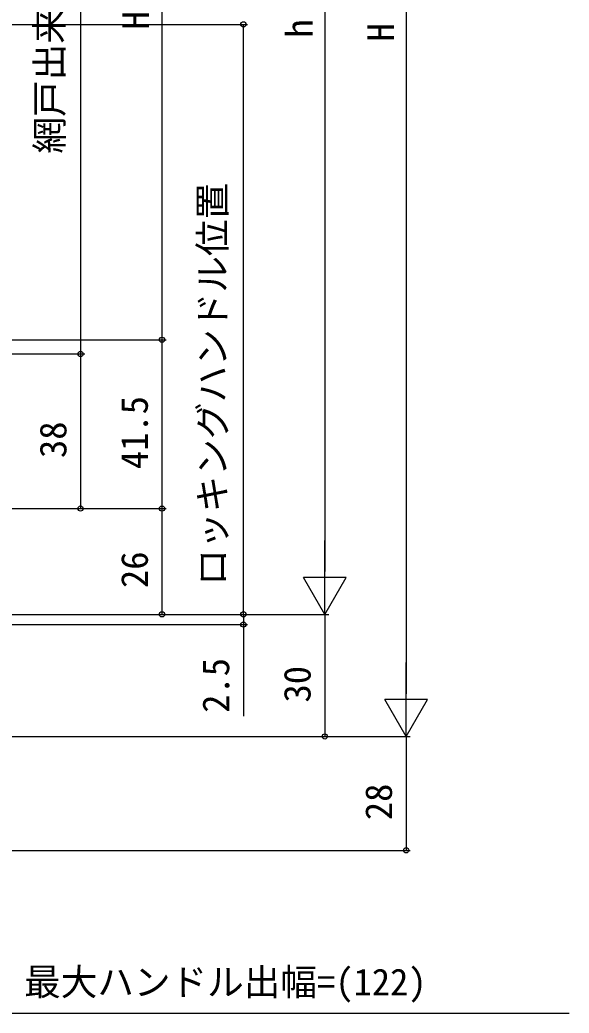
# Model space of a CAD drawing. Units: millimetres, scale not verified. Extents: x -525 to 525, y -783 to 779.
# Drawn here: x -116.2 to 18.8, y -3.2 to 240.9 of the extents above; entities that cross this region are included whole.
import ezdxf
from ezdxf.enums import TextEntityAlignment as Align

# ---------------------------------------------------------------- set-up
doc = ezdxf.new("R2010")
doc.units = ezdxf.units.MM
doc.header["$LTSCALE"] = 4
doc.layers.add('0-7_YKK_D', color=6, linetype='Continuous')
doc.styles.add('ＭＳ ゴシック', font='')
doc.styles.get('ＭＳ ゴシック').set_extended_font_data('MS Gothic')

msp = doc.modelspace()

# ---------------------------------------------------------------- linework, layer by layer
at = {"layer": '0-7_YKK_D'}
for p, q in [((-21.295, 404.253), (-21.295, 75.253)), ((-41.295, 374.253), (-41.295, 105.253)), ((-101.295, 363.753), (-101.295, 158.753)), ((-81.295, 358.753), (-81.295, 162.253)), ((-239.108, 239.753), (-60.295, 239.753)), ((-61.295, 94.753), (-61.295, 239.753)), ((-256.608, 162.253), (-80.295, 162.253)), ((-256.608, 162.253), (-80.295, 162.253)), ((-81.295, 162.253), (-81.295, 120.748)), ((-251.808, 158.753), (-100.295, 158.753)), ((-251.808, 158.753), (-100.295, 158.753)), ((-101.295, 158.753), (-101.295, 120.753)), ((-254.54, 120.753), (-100.295, 120.753)), ((-254.54, 120.748), (-80.295, 120.748)), ((-254.54, 120.748), (-80.295, 120.748)), ((-81.295, 120.748), (-81.295, 94.753)), ((-41.295, 94.753), (-41.295, 112.939)), ((-41.295, 94.753), (-46.545, 103.846)), ((-36.045, 103.846), (-46.545, 103.846)), ((-41.295, 94.753), (-36.045, 103.846)), ((-61.295, 94.753), (-61.295, 97.303)), ((-239.608, 94.753), (-40.295, 94.753)), ((-239.608, 94.753), (-60.295, 94.753)), ((-239.608, 94.753), (-60.295, 94.753)), ((-239.608, 94.753), (-80.295, 94.753)), ((-239.108, 94.753), (-40.295, 94.753)), ((-61.295, 94.753), (-61.295, 92.253)), ((-41.295, 94.753), (-41.295, 64.753)), ((-239.608, 92.253), (-60.295, 92.253)), ((-61.295, 92.253), (-61.295, 69.732)), ((-21.295, 64.753), (-21.295, 82.939)), ((-21.295, 64.753), (-26.545, 73.846)), ((-16.045, 73.846), (-26.545, 73.846)), ((-21.295, 64.753), (-16.045, 73.846)), ((-254.608, 64.753), (-20.295, 64.753)), ((-254.608, 64.753), (-40.295, 64.753)), ((-254.608, 64.753), (-20.295, 64.753)), ((-21.295, 64.753), (-21.295, 36.753)), ((-304.608, 36.753), (-20.295, 36.753))]:
    msp.add_line(p, q, dxfattribs=at)
msp.add_lwpolyline([(-240.108, -3.247), (-118.33, -3.247), (18.757, -3.247)], dxfattribs=at)
for centre in [(-61.295, 239.753), (-81.295, 162.253), (-81.295, 162.253), (-101.295, 158.753), (-101.295, 158.753), (-101.295, 120.753), (-81.295, 120.748), (-81.295, 120.748), (-81.295, 94.753), (-61.295, 94.753), (-61.295, 94.753), (-61.295, 92.253), (-41.295, 64.753), (-21.295, 36.753)]:
    msp.add_circle(centre, 0.637, dxfattribs=at)

# ---------------------------------------------------------------- texts
at = {"layer": '0-7_YKK_D', "style": 'ＭＳ ゴシック'}
for s, p in [('網戸出来高=H-145', (-103.672, 207.994)), ('H-153.5', (-82.495, 238.489)), ('h', (-42.295, 236.48)), ('H', (-22.295, 235.56)), ('ロッキングハンドル位置', (-63.62, 101.824)), ('41.5', (-82.795, 130.455)), ('38', (-102.795, 133.182)), ('26', (-82.795, 101.23)), ('2.5', (-62.795, 70.567)), ('30', (-42.795, 73.105)), ('28', (-22.795, 44.182))]:
    msp.add_text(s, height=6.598, rotation=90, dxfattribs=at).set_placement(p, align=Align.BOTTOM_LEFT)
msp.add_text('最大ハンドル出幅=(122)', height=6.598, dxfattribs=at).set_placement((-115.193, -0.871), align=Align.BOTTOM_LEFT)

doc.saveas('drawing.dxf')
